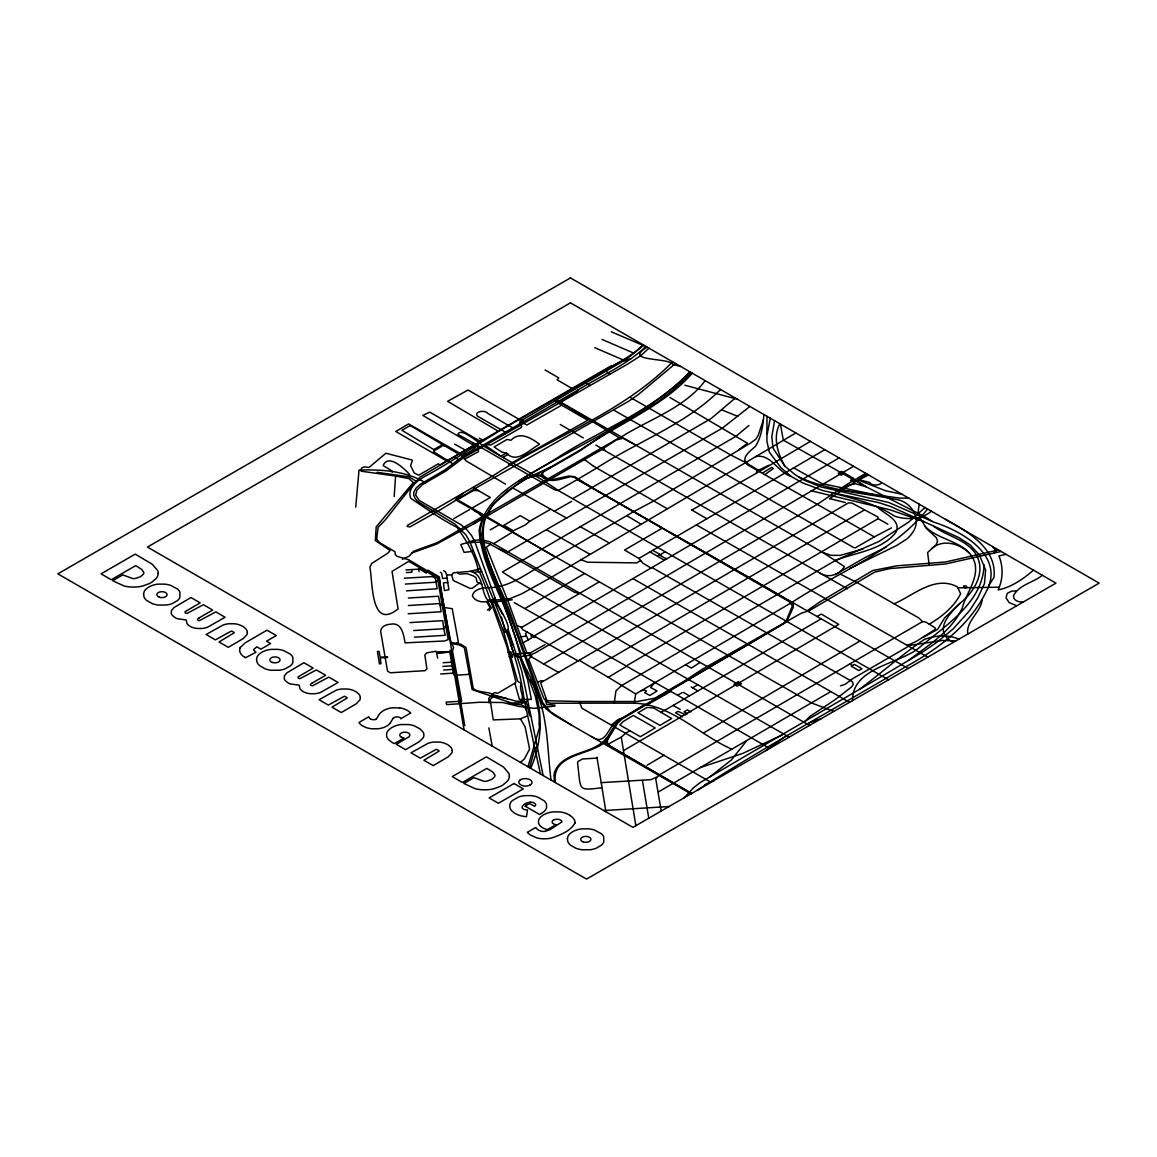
<?xml version="1.0" encoding="UTF-8"?>
<svg xmlns="http://www.w3.org/2000/svg" width="1157" height="1157" viewBox="0 0 1157 1157"><rect width="100%" height="100%" fill="white"/><g stroke="black" fill="none" stroke-linecap="round" stroke-linejoin="round"><path stroke-width="1.5" d="M689.789 371.73C653.763 410.634 602.262 428.842 558.527 457.044C529.53 476.149 485.55 492.231 479.143 530.644C481.847 565.773 503.165 597.33 513.187 630.854C518.018 643.87 519.522 658.058 526.898 670.019C542.864 701.041 544.73 736.358 530.673 768.32M763.924 414.539C762.926 425.357 761.451 436.956 755.535 446.212C750.922 450.709 739.887 457.709 747.277 464.68C789.334 488.789 832.172 512.565 874.302 536.906L891.425 527.896M766.961 416.289L766.917 441.28L769.347 452.199L781.12 467.876L791.041 476.366L802.466 482.802L823.133 490.684L879.219 502.774L891.107 506.665L958.748 537.557L970.101 544.846L979.444 554.984L985.619 569.996L984.477 583.504L977.853 597.779L969.754 610.419L953.267 628.83L936.577 642.482L922.303 652.244L886.609 673.49L700.65 782.277L693.462 787.801L684.264 797.737M645.953 346.42C626.385 365.222 600.729 375.895 577.936 390.039L577.357 391.384L561.897 400.409L560.697 402.535L619.284 437.78L437.346 542.619L413.642 551.238L409.115 556.199L402.361 559.25M649.019 348.199L640.486 355.85L627.774 364.036L463.552 457.709L446.154 470.885L422.334 484.696L416.867 490.235L415.652 495.066L419.355 500.489L460.876 524.671L466.459 529.255L471.651 535.633L475.093 542.459L494.878 597.504L493.88 599.76L487.965 601.929L491.277 607.873L489.18 610.708M540.435 773.961L524.107 699.407C518.235 653.329 497.929 611.33 480.545 568.81L469.742 541.476L465.75 534.679L454.86 524.034L418.574 502.095L415.218 498.624L413.7 495.225L413.801 492.217L416.057 488.124L419.904 484.494L444.707 470.031L459.488 458.794L519.623 423.939L519.594 422.377L521.474 420.439L622.191 361.693L631.028 358.699M494.878 597.504C494.979 603.679 517.598 632.344 503.743 632.069L492.824 603.578L493.663 601.004M394.19 496.527L395.593 476.062L361.215 471.203L360.579 470.48L361.91 467.761L364.527 466.878L368.967 467.486L385.903 453.24L411.675 459.893L412.413 460.457L410.576 465.62L414.22 472.982L418.762 475.18L438.272 463.827L439.964 464.839L610.939 365.93L611.908 366.451L621.439 360.941L633.79 353.145L643.321 344.916M355.734 507.113L359.017 470.075C381.767 469.337 405.876 470.899 425.602 482.787M514.2 602.595L626.241 665.998L878.105 518.698L877.946 517.049L852.087 503.136L848.558 502.832L540.637 682.847L546.668 700.014L547.84 702.313L550.255 703.225L614.222 703.138L615.943 690.859L621.266 685.783L835.325 560.509L878.713 541.592L908.737 522.038L925.036 507.547M984.072 564.804C983.074 602.421 945.327 625.532 919.526 647.428C900.218 664.06 852.058 667.01 852.55 700.578M767.192 434.265L770.302 418.212M464.781 725.67L439.082 577.835L408.797 559.786L397.082 556.315L395.188 554.55L395.13 551.831L379.626 542.647L376.69 539.205L378.093 527.346L385.223 520.014L415.884 481.081L409.188 476.901L377.139 472.287M478.188 449.234L478.506 451.693L464.68 459.098M774.568 420.685L771.82 436.594L772.992 448.063L784.865 466.184L795.307 474.818L804.332 480.3L821.282 487.01L888.677 502.456L933.901 522.169C961.973 531.106 1005.925 555.91 986.053 591.936C968.901 626.487 936.808 650.06 903.631 667.965C835.224 708.691 764.791 746.728 697.931 789.855M1001.094 551.47L945.79 563.936L889.661 568.622L874.533 572.18L809.755 610.433L801.121 613.326L702.371 669.194L683.946 681.328L654.819 698.192L637.377 701.504L580.554 701.518L580.076 703.673L581.928 708.229L710.977 782.306M927.581 509.022C892.539 552.988 838.015 571.905 792.458 602.088L635.685 693.94L634.181 703.181C671.19 704.28 699.132 734.753 731.831 749.215M691.033 793.832L553.928 715.026L546.104 708.908L540.84 701.518L515.747 631.187L484.855 551.426L482.223 541.924L481.674 534.491L484.016 520.028L492.882 504.886L507.055 491.219L527.346 478.072L536.66 474.659L540.377 475.151L550.891 479.938L568.839 476.004L574.899 476.814L594.857 489.339L754.653 580.698L791.692 602.508L793.239 604.431L793.413 607.194L786.558 621.974L622.206 718.859L617.664 723.183L607.627 739.699L607.223 742.707L609.739 745.889L691.741 793.427M478.26 447.513L472.823 442.726L457.912 434.323C460.819 426.976 477.798 442.336 483.612 446.023C508.14 461.296 534.838 473.951 558.238 490.467L888.533 679.795M574.87 823.104C570.444 831.247 560.277 834.891 551.889 837.928A19.495 11.252 0 0 1 544.195 838.825L542.257 838.767A17.08 9.863 0 0 1 536.834 837.87L530.456 835.079A28.737 16.588 0 0 1 527.346 832.317L535.865 827.4A10.977 6.335 0 0 0 539.191 830.495L540.912 831.102A6.436 3.717 0 0 0 545.337 831.319M847.474 588.754L603.679 449.986L601.582 449.856L594.308 453.848L482.686 518.611L480.126 530.485L480.314 539.885L488.471 541.317L493.663 543.66L809.553 725.41M635.873 825.679L621.266 737.11L625.778 733.176M529.588 767.698L534.346 750.647L536.631 746.815M982.192 599.427C980.89 612.241 966.905 620.007 967.585 633.053L968.019 633.906M460.631 701.518L461.629 700.94L452.459 650.899L453.587 647.53L450.362 639.835L441.034 590.88L439.342 576.924L427.859 570.141M1006.084 554.348L998.954 555.866C1003.379 566.713 1003.076 579.295 998.144 589.882C1010.712 587.684 1024.119 578.471 1033.461 570.155M472.823 442.726L554.883 489.932L558.224 490.481L577.198 479.605L662.397 528.069L624.549 550.038L638.895 558.412L696.413 524.873L906.408 644.912L908.39 645.013L916.315 641.354L935.203 629.451L935.507 628.077L925.658 621.989L922.548 621.598L659.157 775.016L655.73 778.777L661.211 811.043M392.107 472.128L391.963 470.885L383.141 465.591C388.231 453.038 404.545 468.831 409.65 474.529M584.516 459.575L593.411 466.141M443.594 570.705L445.575 571.92L446.631 574.986L451.649 574.913L453.385 572.845L470.089 571.341L480.545 568.81M779.818 423.708C772.5 437.635 777.808 453.66 784.865 466.184M571.804 725.28L550.79 711.945L542.749 702.733L509.21 609.855C496.382 575.665 461.542 525.365 502.832 495.919C513.607 487.502 526.276 473.777 541.057 476.106C549.561 484.335 561.131 478.55 571.066 476.626A7.593 4.382 0 0 1 575.897 478.318L789.32 601.712L792.4 605.849L786.514 620.094L783.535 623.58L617.448 721.071L605.256 740.581L605.878 743.792L608.741 746.149M763.389 419.861L758.197 435.321L756.071 438.98L750.792 442.9L653.575 501.039L633.674 511.625L534.809 569.273C520.549 578.066 505.566 587.857 488.153 587.64C482.455 587.843 473.719 589.072 472.418 595.754C474.789 601.611 483.048 602.942 488.572 601.105C480.112 592.485 484.769 574.176 470.089 571.341M508.212 629.553L521.72 670.944L527.737 699.797L525.857 702.805L511.264 702.921L472.157 689.63L464.333 647.602M691.843 510.049L756.331 473.256L756.837 470.725M489.064 512.782L485.246 516.022L485.188 517.266M527.968 766.758L539.321 728.143L539.09 713.985L535.402 696.586L522.501 661.573M919.179 504.177L918.239 511.235L920.741 518.9L926.092 528.127L936.432 537.846L937.589 541.23L936.172 544.716L927.61 552.525L929.23 565.44M626.241 665.998L654.963 682.456L650.552 687.46L657.017 690.975L649.901 695.444L644.666 692.71L646.43 691.192L644.579 690.122L641.412 690.642M501.444 617.014L504.654 629.032L502.977 629.596L507.171 630.493L512.941 645.114M240.352 647.472L245.197 642.829L267.007 630.203L276.292 635.555L266.544 641.18L270.622 643.538L260.889 649.149L256.811 646.806L253.672 649.554A3.225 1.866 0 0 0 253.629 650.003L255.885 652.302L245.501 657.74A7.94 4.585 0 0 1 244.879 657.422M615.712 440.441L604.012 447.947L604.648 450.218L595.956 445.141M988.526 586.006L993.979 577.401C997.218 547.941 967.064 531.265 945.356 519.291M476.944 445.879C472.765 450.174 466.864 454.267 460.978 455.395L411.357 426.195L409.376 426.022L401.942 430.288L433.73 449.552L441.439 445.257L441.54 443.594M607.627 739.699C593.136 756.085 551.094 752.195 555.374 782.58M606.268 738.253C593.816 754.798 563.473 750.647 554.753 771.603A34.03 19.64 0 0 0 554.073 775.638L554.405 782.031M1042.327 575.275C1033.346 582.694 1019.071 584.661 1013.546 595.624C1013.084 600.96 1019.346 602.378 1023.468 601.9M599.08 581.942L521.257 627.673L522.559 629.495L578.196 660.994M668.674 531.685L807.051 610.78L820.313 601.626L872.754 570.531L896.82 565.816L945.341 562.027L998.477 549.951M720.507 389.475C685.971 424.388 637.536 441.627 596.679 468.064L577.198 479.605M705.206 380.639C683.454 409.607 646.069 420.107 616.985 439.747L622.885 438.272L633.747 443.941L823.162 552.699L831.391 555.346L840.271 555.36L863.093 548.939M512.537 657.465L512.291 654.515L530.456 652.794L545.063 644.637M643.74 345.148L627.687 358.178L610.809 366.841L520.549 418.791C488.471 436.29 459.806 457.029 427.786 474.862C419.543 478.824 406.179 487.892 410.822 498.334C426.832 509.051 442.914 520.78 460.761 529.154M390.227 723.111L392.324 719.625A12.77 7.376 0 0 1 393.105 718.425M675.529 363.5L638.36 394.537L628.164 401.58L474.92 488.587L440.166 509.904L410.041 526.869L407.105 526.464L407.712 525.22L493.301 475.599C552.439 436.666 622.278 413.063 672.636 361.823M735.317 398.022L711.237 418.444L572.86 498.624M746.872 740.48L731.369 759.99L709.892 776.81M933.713 526.276C946.571 535.937 964.417 538.931 974.671 552.352C987.311 570.285 974.961 591.386 960.079 603.245C949.261 613.832 932.18 631.621 953.281 642.424M527.187 715.981L520.404 718.859L493.258 719.914L490.134 699.58C500.938 690.02 476.655 694.402 473.155 687.981L466.04 647.501L460.819 644.174L452.416 642.612M411.458 553.118L436.594 544.079L473.17 524.164L484.552 516.412L483.727 514.807L459.155 500.721M506.52 453.139L502.022 452.141L494.068 446.978L507.026 439.429L510.975 440.282C519.912 430.852 531.497 438.286 539.538 444.288C529.761 449.364 516.658 464.333 506.52 453.139L500.75 456.06L485.116 445.199M393.105 718.425L394.06 717.629A3.963 2.285 0 0 1 399.57 717.369A8.099 4.671 0 0 1 400.843 718.656M504.423 434.323L511.828 428.914L512.161 427.569L487.849 413.468C485.434 409.506 473.17 411.545 477.552 416.202L504.756 431.792M415.782 481.601L420.28 476.944L473.242 445.619L474.37 446.183M692.305 373.19C661.645 408.059 616.695 423.939 579.888 450.926L543.588 471.767L542.315 474.37L545.612 477.957M690.483 372.135C641.687 419.687 576.2 444.997 519.088 480.95M805.012 721.418L809.77 716.516L835.166 699.667L851.552 686.94L853.316 684.308L852.217 681.574L651.97 567.523L534.013 636.003M647.197 347.143C622.061 362.025 668.948 357.267 672.81 364.397L680.591 366.422M661.24 555.114C655.209 551.817 664.205 558.788 667.141 558.614L839.071 457.926M691.64 372.8L671.205 391.601L657.407 402.115L610.737 430.014L580.93 449.552L542.315 471.94L541.389 475.252L545.106 478.42M859.203 689.514C881.056 673.244 901.78 654.746 924.342 639.445C935.406 635.338 947.916 634.354 958.922 639.17M960.079 603.245L944.676 617.809L937.647 629.336L923.373 637.261M931.342 511.249C921.536 519.623 906.495 520.144 894.52 516.109C875.444 503.324 853.201 498.653 831.304 492.694M748.868 425.501L735.997 436.276L502.442 572.006L515.342 580.264L789.19 737.154M810.421 441.381L756.331 473.256M520.448 762.42L524.309 759.035L529.588 749.129L525.133 726.9L520.404 718.859M463.176 493.374L455.424 499.723L811.404 702.892L833.749 711.425M473.3 551.238L464.116 552.395L460.761 544.513L467.24 542.619L483.163 542.055L488.992 543.588L499.434 549.3L507.677 551.976L722.431 428.09L749.895 406.44M527.071 632.055L525.509 633.646L528.156 639.908L523.065 642.829L526.883 652.967M738.614 449.914L747.408 443.218L669.961 397.516M433.73 449.552L433.962 451.968L452.561 463.581M433.513 451.259L442.798 445.662L445.257 445.705M820.255 573.25C828.557 578.543 839.707 574.696 844.422 566.612L823.162 552.699M621.266 737.11L607.338 744.587L691.467 793.586M531.685 634.672C529.067 636.697 534.52 638.086 535.922 637.073M510.396 643.654C515.516 658.521 513.636 657.726 528.85 655.339L543.703 664.002L817.305 504.322L848.023 483.727L865.769 473.329M908.664 660.401C928.276 645.085 951.358 631.621 962.19 608.192C966.052 593.527 978.258 579.599 975.076 563.748C968.857 540.926 939.585 541.722 925.137 526.305M481.746 584.213L479.302 583.142L472.331 588.233L470.176 588.407L453.255 580.51L451.649 574.913M765.934 750.589L784.923 736.734M638.895 558.412L640.616 560.538L636.769 562.895L587.611 562.215L580.698 559.583M611.373 724.904L644.753 704.411M376.097 719.104L377.572 717.195A52.267 30.183 0 0 0 377.992 716.414L378.223 715.966A23.183 13.378 0 0 1 383.719 710.456L386.322 709.27A15.909 9.184 0 0 1 392.194 707.838L399.613 707.882M829.497 498.768L850.221 484.942L854.256 483.915L854.126 482.411L850.453 480.357L853.938 478.521L841.284 471.362L838.174 473.343L841.327 475.18L844.668 473.199M656.337 777.157L651.102 779.644L601.206 782.653L596.911 757.141M492.578 694.619L516.282 701.229L521.301 701.359C524.974 696.731 518.35 689.037 521.257 683.512L517.642 681.184L503.743 632.069M853.562 466.285L534.91 653.127L528.85 655.339M490.51 544.238L486.359 547.203L508.921 603.433L523.065 642.829M765.037 474.486L773.324 468.556L771.719 467.414L762.492 473.011M493.663 543.66L512.016 532.408M703.586 732.96L859.998 641.007M508.386 454.209L503.642 456.914L504.134 457.941M795.842 432.964L550.11 578.037L521.474 593.946L509.933 598.661L492.492 600.396M579.281 660.358L608.351 677.308L626.675 666.273M482.686 518.611L473.17 524.164M647.009 765.254L664.277 755.116M541.346 813.501L544.195 811.447A16.892 9.748 0 0 0 546.538 807.687L546.523 804.578A17.066 9.863 0 0 0 544.137 800.803L537.586 797.043A17.702 10.225 0 0 0 530.904 795.611L524.468 795.669A16.979 9.806 0 0 0 518.726 796.927L512.233 800.673A16.936 9.777 0 0 0 509.89 804.477L509.933 807.629A17.442 10.066 0 0 0 511.944 811.014L514.026 812.749A21.925 12.655 0 0 0 515.328 813.573A18.743 10.818 0 0 0 524.063 816.437L526.464 816.697L527.491 809.958L525.466 809.799A4.57 2.632 0 0 1 523.499 809.148L523.123 808.888A4.469 2.589 0 0 1 522.14 807.384L522.183 806.863A9.806 5.655 0 0 1 525.437 803.725M658.608 791.822L830.827 691.568L849.498 702.342M528.156 639.908L531.511 637.912M489.194 702.95L488.688 698.365L493.301 693.448L494.516 692.595L497.756 693.245L515.704 682.702L515.791 681.386L506.838 646.329L486.33 588.855L480.068 573.048L476.944 569.533L477.957 568.579C474.24 553.321 466.257 540.319 457.507 528.127M929.302 624.187C941.841 616.667 953.975 607.035 960.628 593.729L957.374 586.859C934.856 574.913 913.524 595.436 894.057 603.824L857.149 582.607L840.228 574.103M651.97 567.523L667.141 558.614M824.796 449.683L696.413 524.873M699.811 662.585L691.423 668.081L685.537 664.74M529.675 476.901L550.255 467.254M584.459 573.612L525.047 608.466M864.38 509.991L611.72 657.711M654.963 682.456L677.669 695.285L682.023 692.725M625.778 733.176L629.885 730.761L640.356 736.705L655.224 727.955L633.269 715.416L623.247 721.476L619.834 725.005L629.885 730.761M661.153 554.145L664.711 552.063M657.552 556.257L659.331 555.215M698.134 684.582L692.595 687.822M821.123 618.836L664.61 710.412L660.864 712.22L653.589 707.925L647.153 707.39L637.941 712.784L659.982 725.381L671.711 718.483L660.864 712.22M817.03 616.507L821.296 614.049L838.724 624.418L623.522 750.633M852.463 665.579L854.459 664.407L861.951 668.703L858.783 670.539L851.292 666.258L852.463 665.579L849.73 664.017M472.851 507.648L490.308 497.481L473.184 487.531M867.041 474.066L856.643 480.705L866.101 486.779L926.251 517.483L932.137 521.417M577.936 390.039L519.623 423.939M835.368 574.537L864.756 557.761L885.872 547.232M199.308 617.78L212.671 610.072L203.386 604.706L187.058 613.398A1.764 1.012 0 0 1 186.335 613.311L185.308 612.791A1.663 0.969 0 0 1 185.077 611.937L185.438 611.561A11.049 6.378 0 0 1 186.87 610.607L200.204 602.884L190.934 597.518L173.998 607.555L171.525 610.419L171.236 613.224A12.452 7.188 0 0 0 172.523 615.625L175.286 617.766A11.151 6.436 0 0 0 177.354 618.706L186.19 619.964L187.029 623.536A12.814 7.405 0 0 0 189.589 626.009A14.564 8.417 0 0 0 191.122 626.863L191.657 627.094A12.655 7.304 0 0 0 197.095 628.453L201.289 628.511A13.812 7.969 0 0 0 207.653 627.152L225.123 617.26L215.838 611.894L199.51 620.6A1.736 0.998 0 0 1 198.802 620.514L197.963 620.123A1.822 1.056 0 0 1 197.514 619.125L197.89 618.749A10.615 6.132 0 0 1 199.322 617.795M508.516 464.738L587.799 420.266L561.666 405.196L526.825 425.038L521.2 421.813L523.036 420.729L518.611 419.687M453.79 518.654L469.453 509.63M529.848 521.2L525.35 524.888L513.231 530.788L503.902 525.249L520.26 515.66L529.848 521.2L550.66 509.181L566.8 518.191M554.304 511.293L571.616 501.299M312.289 683.006L325.638 675.298L316.367 669.932L300.039 678.638A1.764 1.012 0 0 1 299.316 678.537L298.376 678.089A1.663 0.969 0 0 1 298.058 677.163L298.419 676.787A11.049 6.378 0 0 1 299.851 675.833L313.185 668.11L303.915 662.744L286.965 672.781L284.506 675.645L284.217 678.45A12.452 7.188 0 0 0 285.504 680.851L288.267 683.006A11.151 6.436 0 0 0 290.335 683.932L299.171 685.19L300.01 688.762A12.814 7.405 0 0 0 302.57 691.235A14.564 8.417 0 0 0 304.103 692.088L304.638 692.334A12.655 7.304 0 0 0 310.076 693.679L314.27 693.752A13.812 7.969 0 0 0 320.634 692.378L338.09 682.485L328.819 677.12L312.491 685.826A1.736 0.998 0 0 1 311.783 685.739L310.944 685.363A1.822 1.056 0 0 1 310.495 684.351L310.871 683.975A10.615 6.132 0 0 1 312.303 683.02M487.473 610.072L490.091 607.873L486.735 601.712C494.213 593.772 499.434 610.26 502.803 614.598M400.886 718.656L410.706 712.987A22.721 13.117 0 0 0 407.148 710.326L405.297 709.4A15.055 8.692 0 0 0 399.613 707.882M868.574 474.948L854.126 482.411M874.302 536.906L855.471 547.782L853.938 547.709L613.6 409.997M993.501 553.205L996.061 551.094L992.59 546.552M490.25 529.863L498.942 524.873M670.915 691.467L646.329 705.264M592.63 668.066L611.243 657.436M405.977 569.938L419.629 569.085L424.908 572.281L426.282 571.529L437.548 578.167L448.207 639.59L444.577 640.978L405.08 642.858C403.591 634.745 401.956 621.916 390.502 624.23C386.308 624.317 380.827 626.559 380.682 631.404L387.508 671.046L390.256 672.781L425.111 670.67L426.89 668.963L424.836 655.036L426.658 652.881L436.044 651.217L436.247 652.432L450.536 651.536L464.073 729.879M931.992 548.302C943.403 538.829 959.066 543.616 969.132 552.742M546.668 700.014L544.021 698.9L537.586 682.456L540.955 680.649L542.835 681.01M529.197 477.595L550.414 467.847M525.35 803.652L525.943 803.363A8.2 4.729 0 0 1 530.253 802.206M457.897 499.39L473.546 490.481L478.521 490.626M486.779 515.848L484.132 516.008L474.486 510.844M456.538 643.003L458.403 642.135L452.199 608.683L444.187 607.483M849.6 568.564L896.53 545.569L906.828 539.032A61.538 35.534 0 0 0 913.943 530.383C921.189 517.396 910.342 501.371 896.458 499.506C863.845 493.229 829.974 490.857 799.27 477.277M467.24 542.619L474.182 540.348L480.314 539.885M782.132 735.028L742.78 753.395L700.159 767.612M492.361 696.832L495.601 696.239L507.33 698.727M955.913 640.906L942.377 640.457L910.241 645.331L852.261 678.928L845.188 684.308L840.503 685.855M621.859 718.309C608.047 720.406 608.061 748.463 591.56 736.488M704.844 784.692L713.985 780.585M881.359 483.366C877.83 485.564 872.06 486.114 869.341 482.353L859.81 479.953M768.769 465.244L759.614 469.756L757.097 469.511L747.581 463.61L747.234 461.715L743.358 461.441L730.269 454.744L630.334 397.43M835.325 560.509C855.703 552.164 881.909 550.674 896.227 531.902C901.245 519.146 883.268 513.838 876.977 506.52M809.379 722.778L821.311 718.613M843.742 486.909L854.575 483.424L866.101 486.779L783.289 440.123L780.411 424.055M512.276 599.789L491.248 602.392M473.488 572.397L481.587 571.37M545.337 831.319L550.356 829.482L561.839 821.933A3.457 1.996 0 0 0 561.723 821.181L561.102 820.458A6.147 3.543 0 0 0 560.248 819.894A4.83 2.791 0 0 0 553.639 820.067M958.025 587.843L999.142 587.206M755.579 456.639C770.851 453.24 777.735 472.446 791.041 476.366M520.838 636.827L526.363 636.09M908.708 498.132L899.51 498.088L844.711 490.539M507.981 652.215L511.018 651.912L511.828 655.108M509.138 656.554L512.146 656.25M447.773 582.463L443.435 582.882L444.404 590.576L448.887 589.737L446.631 574.986M447.123 578.153L442.61 578.442L441.612 573.105L440.311 572.267M455.496 671.928L453.848 672.058L452.561 668.139L449.798 652.158L436.681 652.881L437.635 658.145M469.221 674.343L456.075 675.24M406.526 590.851L437.187 588.739L435.437 578.37L432.328 576.576L404.357 578.211M442.914 666.432L452.083 665.839M440.629 673.967L453.428 673.143L453.718 674.849M408.421 605.516L439.891 603.564L441.106 611.749L408.146 613.774M443.681 670.019L452.749 669.455L453.428 673.143M405.312 584.054L436.117 582.188M408.407 598.024L438.546 596.231L439.891 603.564M413.685 630.551L443.811 628.757L445.17 635.309L414.365 637.189M409.911 622.596L442.741 620.644L443.811 628.757M443.16 662.715L451.505 662.223M597.055 758.066L582.535 758.992L578.095 761.393L577.545 763.07C581.277 790.737 576.605 790.694 602.03 787.772M603.809 810.551L669.122 806.53M436.681 652.881L445.271 652.389L437.433 652.346M1016.381 590.865L1011.637 591.155L1007.385 593.208L1005.997 597.764L1009.049 602.508L1016.728 605.791M452.459 650.885L450.319 651.044L450.145 650.147M406.396 572.513L411.921 572.281L411.661 569.634M530.253 802.249L531.179 802.235A4.7 2.719 0 0 1 534.042 802.929A6.219 3.587 0 0 1 534.838 803.435L535.532 804.245A3.514 2.025 0 0 1 535.662 804.867L534.65 806.429L529.906 803.681A9.589 5.539 0 0 0 527.071 804.751M514.865 683.208L519.45 699.479L531.367 699.378L527.664 679.723L519.855 657.697L518.307 655.947M435.987 581.335L438.069 581.277M460.992 703.586L479.331 702.27L502.688 702.516L519.305 706.493L534.288 708.359L554.926 706.074L554.839 705.061L546.827 704.483L545.149 699.768M440.166 605.125L442.148 605.082M614.222 703.138L634.181 703.181M580.554 701.518L547.333 700.766M443.681 626.66L445.85 626.689M521.026 699.884L521.301 701.359C529.414 700.52 527.259 710.861 529.776 715.532L530.658 716.183M452.561 643.74L459.184 644.883L464.333 647.602M486.099 444.635L490.958 444.924L521.069 427.642L521.85 426.687L520.505 425.125M902.012 494.27L885.351 490.669L859.044 480.357M395.607 476.062L408.985 478.636L413.309 482.541L376.199 526.869L375.331 540.536L390.14 550.53L387.899 553.118L371.773 563.445L369.85 567.161C372.872 581.479 370.385 631.129 398.095 608.9L392.035 571.384L408.71 561.333L426.297 571.515M876.746 495.08L821.788 483.554L793.413 467.688M908.39 645.013L910.241 645.331M829.714 498.624L845.449 502.557M737.385 399.208L684.872 385.238M811.043 490.756L890.34 509.875L924.053 521.677M579.136 593.599L574.234 592.095L499.434 549.3M643.986 345.755L611.243 331.784M555.852 557.472L487.661 517.15L482.556 516.977L478.839 513.636M516.832 625.503L521.619 627.195M721.794 409.867L737.833 416.419M594.756 347.693L623.16 359.899M602.045 339.42L633.776 353.145M479.302 583.142L477.089 582.159L476.004 577.705L473.444 575.955L467.168 573.641L459.358 574.103L457.174 572.281M583.345 437.925L560.248 424.489M465.678 450.319L454.658 444.143M483.134 440.47L479.302 438.185M906.408 644.912L927.755 657.147M579.99 526.536L609.291 542.995M553.234 399.845L561.666 405.196M455.236 457.782L458.36 459.488M610.39 374.015L605.979 371.426M585.905 383.126L590.287 385.556M556.821 399.932L633.747 443.941M673.128 705.437L680.215 709.4M546.61 529.848L589.882 554.246M878.105 518.698L887.896 524.208M667.256 508.733L593.411 466.141M652.808 550.399L659.345 554.087M635.685 693.94L608.351 677.308M543.703 664.002L558.73 672.506M677.669 695.285L769.68 748.42M685.725 714.852L678.06 711.338L675.529 712.828L682.456 716.762M908.158 668.471L807.051 610.78M683.368 692.392L689.456 695.878M518.611 419.022L468.021 390.025L447.629 401.32L498.045 431.069M459.879 453.255L408.638 423.939L395.795 431.489L446.732 460.992M830.827 691.568L632.98 578.659M691.409 509.803L706.884 518.741M650.089 551.947L664.422 560.234M691.177 687.012L697.931 690.917M690.801 711.859L687.417 709.906L684.062 711.844L687.475 713.826M424.908 572.281L426.383 573.134M525.249 806.227L539.422 814.398L540.333 814.007A12.452 7.188 0 0 0 541.36 813.501M545.092 369.98L558.788 377.905L557.124 379.814L571.891 388.405M651.087 568.044L643.017 563.285L640.616 560.538M487.661 517.15L483.727 514.807M894.043 603.824L918.803 617.939L922.548 621.598M513.621 488.485L550.66 509.181M626.805 515.646L641.05 524.208M505.522 484.161L466.228 460.963L460.978 455.395M540.767 826.445L542.734 827.819A15.316 8.851 0 0 0 547.435 829.583L555.982 824.666A5.018 2.893 0 0 1 553.726 823.986A4.816 2.777 0 0 1 553.523 819.995M528.662 652.982L531.786 656.005L528.662 659.259L537.586 682.456M526.001 710.008C523.456 700.636 512.363 707.101 507.113 701.663M517.165 653.994L518.611 656.424M530.441 679.839C548.273 709.241 546.798 745.224 550.79 778.227L551.021 780.078M501.791 598.603L487.849 563.097L481.081 541.794M502.774 601.033L520.954 653.56M543.125 775.508L527.794 700.809M492.202 746.106L488.861 727.883M418.559 569.157L419.094 571.732M605.906 811.766L601.206 782.653M521.301 701.359L521.677 703.485M539.437 723.342L540.333 728.534M648.788 818.216L642.424 780.483M452.749 669.455L452.561 668.139M486.302 552.482L486.692 556.488M540.767 826.445A13.725 7.925 0 0 1 538.772 823.668L538.453 821.889A17.774 10.268 0 0 1 538.612 820.487A16.328 9.43 0 0 1 541.057 816.64L542.517 815.497A20.985 12.12 0 0 1 544.354 814.398L547.232 813.154A16.56 9.56 0 0 1 552.872 811.91L559.178 811.881A17.529 10.124 0 0 1 565.773 813.299L567.986 814.224A21.969 12.684 0 0 1 569.75 815.193M569.533 815.323A17.485 10.095 0 0 1 575.072 823.104M525.278 806.227A9.256 5.337 0 0 1 527.042 804.751M530.152 785.024A6.595 3.804 0 0 0 531.367 780.816A6.595 3.804 0 0 0 525.032 778.618A6.262 3.616 0 0 0 520.997 779.485A7.723 4.469 0 0 0 520.332 779.919M530.065 784.981A7.723 4.469 0 0 1 529.573 785.256M529.646 785.299A6.349 3.659 0 0 1 521.402 785.198A8.793 5.076 0 0 1 520.448 784.605A6.364 3.673 0 0 1 520.202 779.861M401.291 736.995A7.159 4.136 0 0 0 404.039 738.007L394.378 743.589L393.047 742.939A23.444 13.537 0 0 1 392.151 742.461L388.738 739.887A17.398 10.051 0 0 1 386.597 735.997L386.669 733.364A16.892 9.748 0 0 1 388.607 730.009L390.69 728.274A21.969 12.684 0 0 1 392.671 727.073L395.564 725.815A17.008 9.82 0 0 1 401.291 724.542L408.566 724.557A17.297 9.979 0 0 1 414.293 725.858L419.948 728.838L423.086 732.092A15.808 9.126 0 0 1 423.028 738.021L419.21 741.738L405.572 749.678L396.287 744.313L409.057 736.792L410.012 734.97L408.927 733.336A6.089 3.514 0 0 0 408.363 732.988A5.105 2.95 0 0 0 401.32 733.017A4.932 2.849 0 0 0 401.161 737.067M390.213 723.111A18.541 10.702 0 0 1 386.684 726.09L384.052 727.334A15.648 9.039 0 0 1 378.064 728.751L372.149 728.794A16.314 9.415 0 0 1 365.988 727.493L362.633 725.931A15.518 8.952 0 0 1 359.003 722.445L368.837 716.762A10.384 6.002 0 0 0 369.213 717.745L369.806 718.497A3.731 2.155 0 0 0 370.327 718.873M376.271 719.235A4.165 2.401 0 0 1 370.442 718.815M244.922 657.393A17.557 10.138 0 0 1 239.976 648.238M240.005 648.253A14.795 8.547 0 0 1 240.352 647.472M247.338 632.445L247.28 633.443A12.958 7.477 0 0 1 246.918 634.643L243.259 638.577L228.291 647.327L219.006 641.961L234.09 632.85A1.924 1.114 0 0 0 234.09 632.431L232.109 631.201A1.924 1.114 0 0 0 231.169 631.158L215.376 639.879L206.105 634.513L223.171 625.011A15.446 8.909 0 0 1 228.97 623.753L234.509 623.782A14.564 8.403 0 0 1 240.121 625.113L241.972 625.966A19.423 11.208 0 0 1 243.809 627.065L245.732 628.743A14.246 8.229 0 0 1 247.222 631.476L247.338 632.445M360.319 697.671L360.261 698.683A12.958 7.477 0 0 1 359.899 699.869L356.24 703.803L341.272 712.553L331.987 707.187L347.071 698.076A1.924 1.114 0 0 0 347.057 697.657L345.09 696.427A1.924 1.114 0 0 0 344.15 696.384L328.357 705.105L319.072 699.739L336.152 690.237A15.446 8.909 0 0 1 341.951 688.994L347.49 689.022A14.564 8.403 0 0 1 353.087 690.339L354.953 691.192A19.423 11.208 0 0 1 356.79 692.305L358.713 693.969A14.246 8.229 0 0 1 360.203 696.702L360.319 697.671M452.242 750.748L452.185 751.746A12.958 7.477 0 0 1 451.823 752.947L448.164 756.866L433.195 765.616L423.91 760.265L438.995 751.153A1.924 1.114 0 0 0 438.98 750.734L437.013 749.49A1.924 1.114 0 0 0 436.073 749.461L420.28 758.168L410.995 752.817L428.076 743.315A15.446 8.909 0 0 1 433.875 742.056L439.414 742.085A14.564 8.403 0 0 1 445.011 743.401L446.877 744.255A19.423 11.208 0 0 1 448.714 745.368L450.637 747.032A14.246 8.229 0 0 1 452.127 749.765L452.242 750.748M143.569 594.004L143.931 596.679A17.615 10.167 0 0 0 146.679 600.454L151.914 603.477A17.586 10.153 0 0 0 158.437 605.068L166.651 604.995A16.965 9.791 0 0 0 172.277 603.564L177.426 600.599A17.008 9.82 0 0 0 179.885 597.388L179.885 592.167A17.037 9.835 0 0 0 177.411 588.942L170.571 585.326A17.962 10.37 0 0 0 164.627 584.126L158.205 584.14A16.748 9.675 0 0 0 152.449 585.399L150.236 586.31A20.754 11.975 0 0 0 148.197 587.438L146.505 588.667A16.95 9.777 0 0 0 144.047 591.921L143.569 594.004M256.55 659.23L256.912 661.905A17.615 10.167 0 0 0 259.66 665.68L264.895 668.703A17.586 10.153 0 0 0 271.418 670.293L279.632 670.221A16.965 9.791 0 0 0 285.258 668.789L290.407 665.825A17.008 9.82 0 0 0 292.866 662.614L292.866 657.393A17.037 9.835 0 0 0 290.393 654.168L283.552 650.552A17.962 10.37 0 0 0 277.608 649.352L271.186 649.381A16.748 9.675 0 0 0 265.43 650.624L263.218 651.536A20.754 11.975 0 0 0 261.178 652.664L259.486 653.907A16.95 9.777 0 0 0 257.028 657.147L256.55 659.23M567.422 838.709L567.769 841.385A17.615 10.167 0 0 0 570.517 845.16L575.752 848.182A17.586 10.153 0 0 0 582.275 849.773L590.504 849.701A16.965 9.791 0 0 0 596.13 848.269L601.264 845.304A17.008 9.82 0 0 0 603.737 842.094L603.723 836.873A17.037 9.835 0 0 0 601.264 833.647L594.423 830.032A17.962 10.37 0 0 0 588.479 828.831L582.058 828.846A16.748 9.675 0 0 0 576.302 830.104L574.074 831.015A20.754 11.975 0 0 0 572.035 832.143L570.358 833.373A16.95 9.777 0 0 0 567.885 836.627L567.422 838.709M158.176 573.366L158.017 574.827A20.869 12.047 0 0 1 156.354 578.283L152.001 582.058A32.179 18.57 0 0 1 149.036 583.707L142.716 586.006A22.576 13.031 0 0 1 135.788 587.033L130.9 587.018A23.068 13.32 0 0 1 123.958 585.934L112.721 580.713L122.772 574.899L132.867 578.572A8.041 4.642 0 0 0 135.861 578.384L140.662 576.605L143.526 573.973A7.622 4.397 0 0 0 143.772 572.325L141.733 569.403L135.687 565.628L111.231 579.744L101.049 573.858L135.224 554.116L152.276 564.254L157.685 570.589A21.159 12.206 0 0 1 158.147 572.614L158.176 573.366M509.34 776.116L509.181 777.576A20.869 12.047 0 0 1 507.518 781.033L503.165 784.808A32.179 18.57 0 0 1 500.2 786.456L493.88 788.756A22.576 13.031 0 0 1 486.952 789.783L482.079 789.768A23.068 13.32 0 0 1 475.137 788.684L463.885 783.463L473.951 777.649L484.031 781.308A8.041 4.642 0 0 0 487.039 781.134L491.826 779.355L494.69 776.723A7.622 4.397 0 0 0 494.936 775.06L492.896 772.138L486.851 768.364L462.395 782.479L452.213 776.607L486.403 756.866L503.454 766.99L508.849 773.324A21.159 12.206 0 0 1 509.311 775.364L509.34 776.116M963.622 586.368L963.579 587.308L965.574 587.814A1.75 1.012 0 0 0 966.833 586.946L966.312 586.122A1.75 1.012 0 0 0 963.926 586.093L963.622 586.368M481.283 441.844L474.515 445.807L422.826 415.377L429.768 412.123L481.283 441.844M570.459 277.911L57.85 573.858L586.541 879.089L1099.15 583.142L570.459 277.911M570.459 302.845L147.445 547.073L632.937 827.371L1055.951 583.142L570.459 302.845M514.026 783.535L489.122 797.911L498.392 803.276L523.297 788.886L514.026 783.535M738.195 681.965L733.943 684.38L737.255 686.217L741.507 683.801L738.195 681.965M459.488 703.76L446.645 704.599L446.096 702.111L459.155 701.33L459.488 703.76M387.393 656.771L380.19 657.162L379.091 651.377L377.413 651.362L379.438 663.829L380.971 663.771L380.263 657.856L387.523 657.552L387.393 656.771M583.215 841.92A5.149 2.979 0 0 0 590.952 839.346A5.149 2.979 0 0 0 583.229 836.771A5.149 2.979 0 0 0 583.215 841.92M272.358 662.44A5.149 2.979 0 0 0 280.081 659.866A5.149 2.979 0 0 0 272.358 657.292A5.149 2.979 0 0 0 272.358 662.44M159.377 597.214A5.149 2.979 0 0 0 167.1 594.64A5.149 2.979 0 0 0 159.377 592.066A5.149 2.979 0 0 0 159.377 597.214"/></g></svg>
